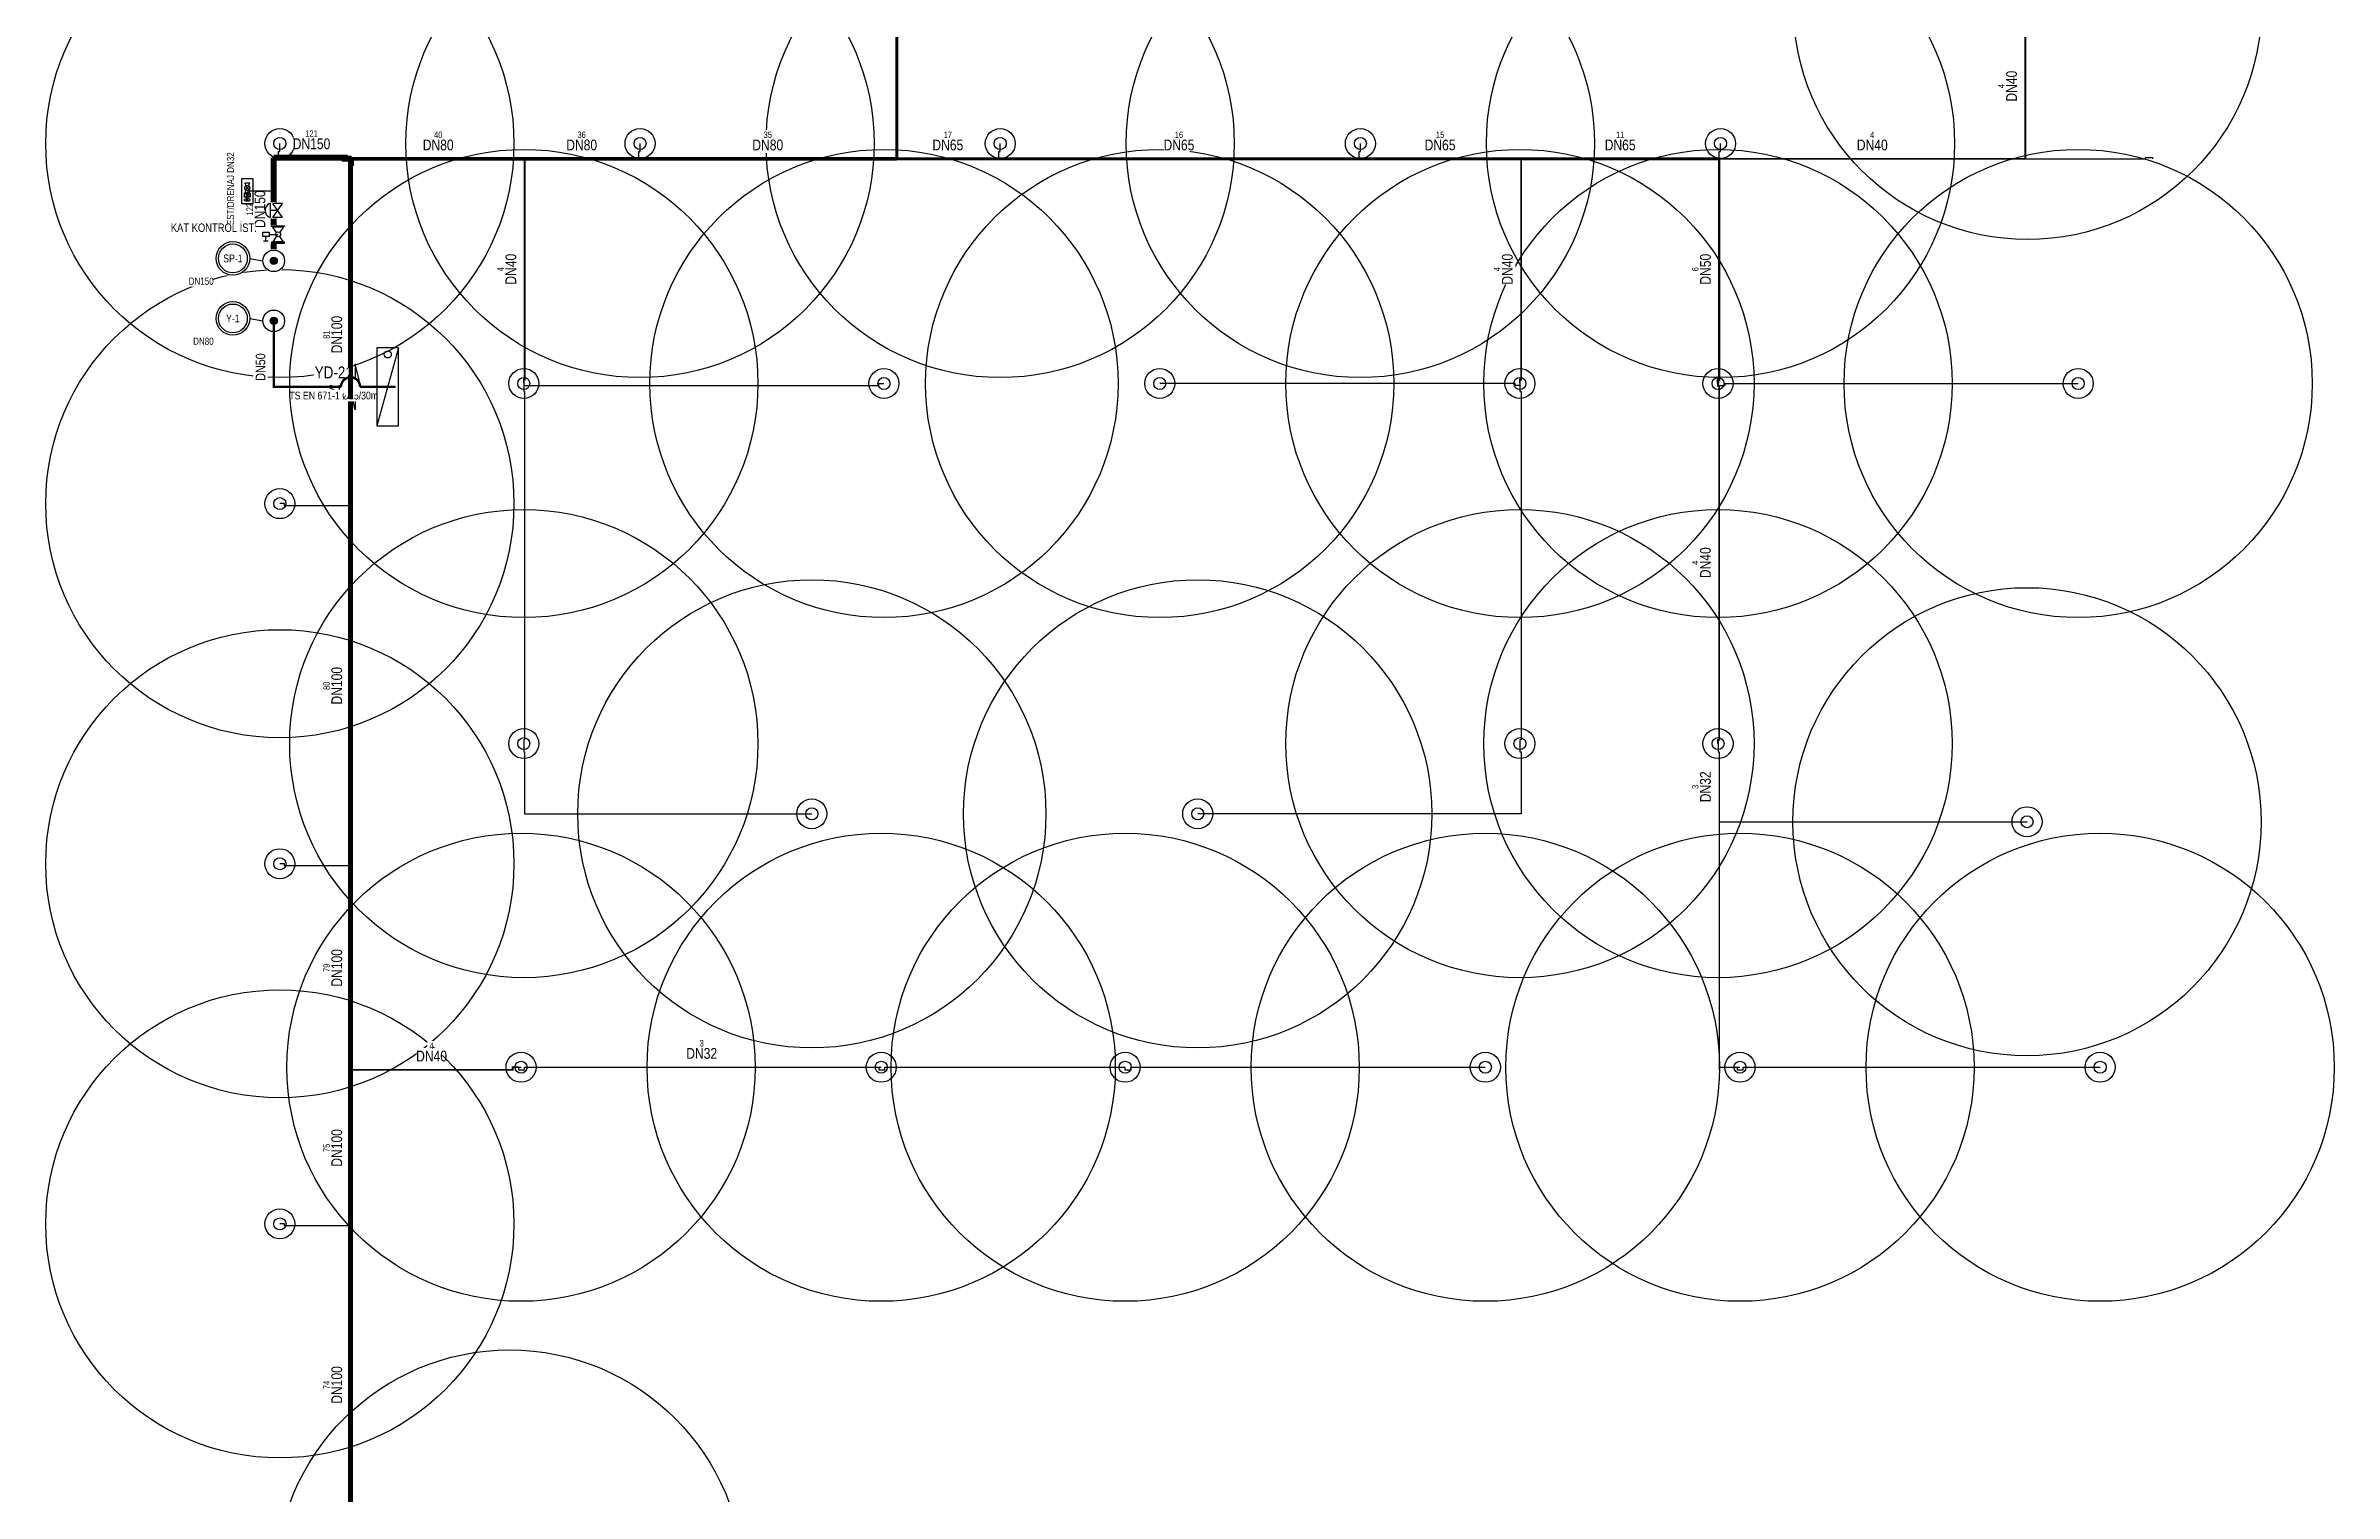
# Model space of a CAD drawing. Header units: centimetres. Extents: x 247996 to 269940, y -458027 to -450648.
# Drawn here: x 254543 to 256449, y -453262 to -452056 of the extents above; entities that cross this region are included whole.
import ezdxf
from ezdxf.enums import TextEntityAlignment as Align

# ---------------------------------------------------------------- set-up
doc = ezdxf.new("R2010")
doc.units = ezdxf.units.CM
for name, color, linetype in [('MTY-SPRINKLER', 15, 'Continuous'), ('MTY-SPRINKLER-BORU', 140, 'Continuous'), ('MTY-SPRINKLER-CAP', 141, 'Continuous'), ('MTY-SPRINKLER-KORUMA', 8, 'Continuous'), ('MTY-YANGIN-DOLAP', 1, 'Continuous'), ('MTY-YANGIN-DOLAP-BORU', 1, 'Continuous'), ('MTY-YANGIN-KOLON', 6, 'Continuous'), ('MTY-YANGIN-VANA', 1, 'Continuous')]:
    doc.layers.add(name, color=color, linetype=linetype)
doc.styles.add('ROTAS', font='arial.ttf')

# ---------------------------------------------------------------- blocks, each defined once
blk = doc.blocks.new('ASL-SPR-PE')
for radius in [12.5, 5]:
    blk.add_circle((0, 0), radius)
blk = doc.blocks.new('Y-KOLON')
blk.add_hatch(color=7).paths.add_polyline_path([(3, 0), (2.8, 1.1), (2.1, 2.1), (1.1, 2.8), (0, 3), (-1.1, 2.8), (-2.1, 2.1), (-2.8, 1.1), (-3, 0), (-2.8, -1.1), (-2.1, -2.1), (-1.1, -2.8), (0, -3), (1.1, -2.8), (2.1, -2.1), (2.8, -1.1)])
for radius in [9, 3]:
    blk.add_circle((0, 0), radius)
blk = doc.blocks.new('ASL-YD-PLAN')
for p, q in [((0, 32.8), (-5, 22)), ((-5, 22), (5, 22)), ((5, 22), (0, 32.8)), ((0, 22), (0, 12.3)), ((-21.2, 7.3), (0, 12.3)), ((21.2, 7.3), (-21.2, 7.3)), ((0, 2.3), (21.2, 7.3)), ((0, 2.3), (0, -7.8)), ((36, -32.8), (-36, -12.8)), ((30, -22.8), (30, -22.8))]:
    blk.add_line(p, q)
for points in [[(-36, -12.8), (-36, -32.8), (36, -32.8), (36, -12.8), (-36, -12.8)], [(36, -32.8), (-36, -12.8), (-36, -32.8), (36, -32.8)]]:
    blk.add_lwpolyline(points)
blk.add_circle((30, -22.8), 3.25)
blk = doc.blocks.new('ASL-IZL-KELEBEK')
for p, q in [((-4.4, -6.8), (-17.1, 1.9)), ((-17.1, -22.4), (-17.1, 1.9)), ((-15.3, 12.6), (-15.3, 23.4)), ((-15.3, 12.6), (-15.3, 23.4)), ((-15.3, 12.6), (-15.3, 23.4)), ((-15.3, 12.6), (-15.3, 23.4)), ((-15.3, 18), (-4.7, 18)), ((-15.3, 18), (-4.7, 18)), ((-15.3, 18), (-4.7, 18)), ((-15.3, 18), (-4.7, 18)), ((0.1, 10.8), (0.1, -10.2)), ((4.6, -6.7), (17.1, 1.9)), ((17.1, -22.4), (17.1, 1.9)), ((-17.1, -22.4), (-4.4, -13.6)), ((17.1, -22.4), (4.6, -13.7))]:
    blk.add_line(p, q)
for points in [[(-18.2, 4.8), (-20, 4.8), (-20, -25.2), (-18.2, -25.2), (-18.2, 4.8)], [(4.9, 25.2), (4.9, 10.8), (-4.7, 10.8), (-4.7, 25.2), (4.9, 25.2)], [(4.9, 25.2), (4.9, 10.8), (-4.7, 10.8), (-4.7, 25.2), (4.9, 25.2)], [(4.9, 25.2), (4.9, 10.8), (-4.7, 10.8), (-4.7, 25.2), (4.9, 25.2)], [(4.9, 25.2), (4.9, 10.8), (-4.7, 10.8), (-4.7, 25.2), (4.9, 25.2)], [(18.2, 4.8), (20, 4.8), (20, -25.2), (18.2, -25.2), (18.2, 4.8)]]:
    blk.add_lwpolyline(points)
blk.add_circle((0.1, -10.2), 5.68)
blk = doc.blocks.new('ASL-FS')
for p, q in [((-16.3, 7.7), (16.2, 7.7)), ((-16.2, -20), (-16.2, 2)), ((-16.2, 2), (16.3, -20)), ((-16.2, -20), (16.3, 2)), ((0.1, -9), (0.1, 7.7)), ((16.3, -20), (16.3, 2))]:
    blk.add_line(p, q)
blk.add_lwpolyline([(16.2, 7.7), (14.8, 11.1), (12.8, 14.1), (10.1, 16.6), (7, 18.5), (3.5, 19.6), (-0.1, 20), (-3.7, 19.6), (-7.2, 18.5), (-10.3, 16.6), (-12.9, 14.1), (-15, 11.1), (-16.3, 7.7)])
blk = doc.blocks.new('ASL-TEST')
for p, q in [((-34.2, 4.8), (-31.8, 10.2)), ((-28.5, 10.2), (-26.1, 4.8)), ((-27.4, 0), (-21.1, 0)), ((-21.1, 10.2), (-6.9, -10.2)), ((-21.1, -10.2), (-6.9, 10.2)), ((-21.1, 10.2), (-6.9, -10.2)), ((-21.1, -10.2), (-6.9, 10.2)), ((-6.9, 0), (-5.6, 0)), ((-5.6, 8.4), (3.3, 4)), ((-5.6, -8.4), (-5.6, 8.4)), ((5, -6.3), (17.5, 6.3)), ((5, 6.3), (17.5, -6.3)), ((19.2, 4), (28, 8.4)), ((28, -8.4), (28, 8.4)), ((-34.2, -4.8), (-31.8, -10.2)), ((-28.5, -10.2), (-26.1, -4.8)), ((-5.6, -8.4), (3.3, -4)), ((19.2, -4), (28, -8.4))]:
    blk.add_line(p, q)
for points in [[(-44.2, -18.7), (-44.2, 18.7), (44.2, 18.7), (44.2, -18.7), (-44.2, -18.7)], [(-34.2, -4.8), (-34.2, 4.8)], [(-27.4, -2.4), (-27.4, 2.4), (-33.2, 2.4), (-33.2, -2.4), (-27.4, -2.4)], [(-31.8, 10.2), (-28.5, 10.2)], [(-26.1, -4.8), (-26.1, 4.8)], [(-21.1, -10.2), (-21.1, 10.2), (-6.9, 10.2), (-6.9, -10.2), (-21.1, -10.2)], [(-31.8, -10.2), (-28.5, -10.2)]]:
    blk.add_lwpolyline(points)
blk.add_circle((11.2, 0), 8.88)

msp = doc.modelspace()

# ---------------------------------------------------------------- linework, layer by layer
at = {"layer": 'MTY-SPRINKLER-BORU'}
for points, const_width in [([(255252, -452150), (255252, -451829)], 2.5), ([(256192, -452150), (256192, -452029), (256193.8, -452029), (256193.8, -452024), (256193.8, -452022.2)], 1.5), ([(254733, -452235), (254733, -452149)], 5), ([(254733, -452149), (254737, -452149)], 5), ([(254737, -452149), (254792, -452149), (254792, -452150), (254798, -452150)], 5), ([(254798, -452150), (254798, -452154), (254797, -452154), (254797, -452439)], 4), ([(254798, -452150), (254942, -452150)], 3), ([(254942, -452150), (255037, -452150)], 3), ([(254942, -452150), (254942, -452334), (254941.3, -452334), (254941.3, -452337.2)], 1.5), ([(255037, -452150), (255252, -452150)], 3), ([(255252, -452150), (255337, -452150)], 2.5), ([(255337, -452150), (255637, -452150)], 2.5), ([(255637, -452150), (255772, -452150)], 2.5), ([(255772, -452150), (255772, -452334), (255771, -452334), (255771, -452337.2)], 1.5), ([(255772, -452150), (255937, -452150)], 2.5), ([(255937, -452150), (255937, -452334), (255936, -452334), (255936, -452337.2)], 2), ([(255937, -452150), (256192, -452150)], 1.5), ([(255936, -452337.2), (255936, -452339), (255937, -452339)], 1.5), ([(255937, -452339), (255937, -452634), (255936, -452634), (255936, -452637.2)], 1.5), ([(254797, -452439), (254797, -452739)], 4), ([(254797, -452739), (254797, -452909)], 4), ([(254797, -452909), (254797, -453039)], 4), ([(254797, -452909), (254932, -452909), (254932, -452906.8), (254937, -452906.8)], 1.5), ([(254797, -453039), (254797, -453304), (254798, -453304), (254798, -453310), (254897, -453310)], 4)]:
    msp.add_lwpolyline(points, dxfattribs=dict(at, const_width=const_width))
for points in [[(254733, -452149), (254732, -452149)], [(254737, -452149), (254737, -452144), (254738.1, -452144), (254738.1, -452137.3)], [(255037, -452150), (255037, -452144), (255038.1, -452144), (255038.1, -452137.3)], [(255337, -452150), (255337, -452144), (255338.1, -452144), (255338.1, -452137.3)], [(255637, -452150), (255637, -452144), (255638.1, -452144), (255638.1, -452137.3)], [(255937, -452150), (255937, -452149), (255937, -452144), (255938.1, -452144), (255938.1, -452137.3)], [(256192, -452150), (256292, -452150), (256292, -452149), (256298, -452149), (256298, -452150)], [(254941.3, -452337.2), (254941.3, -452339)], [(254941.3, -452339), (255237, -452339), (255237, -452337.2), (255241.3, -452337.2)], [(254941.3, -452339), (254941.3, -452344), (254942, -452344), (254942, -452634), (254941.3, -452634), (254941.3, -452637.2), (254941.3, -452644), (254942, -452644), (254942, -452695.7), (255181.2, -452695.7)], [(255771, -452339), (255767, -452339), (255767, -452337.2), (255471, -452337.2)], [(255771, -452339), (255771, -452344), (255772, -452344), (255772, -452634), (255771, -452634), (255771, -452637.2), (255771, -452644), (255772, -452644), (255772, -452695.7), (255502.6, -452695.7)], [(255771, -452337.2), (255771, -452339)], [(255937, -452339), (255942, -452339), (255942, -452337.2), (256236, -452337.2)], [(254797, -452439), (254742, -452439), (254742, -452437.3), (254738.1, -452437.3)], [(255936, -452637.2), (255936, -452644), (255937, -452644), (255937, -452702.3)], [(255937, -452702.3), (255937, -452704), (255937, -452906.8)], [(255937, -452702.3), (256193.5, -452702.3)], [(254797, -452739), (254742, -452739), (254742, -452737.3), (254738.1, -452737.3)], [(254937, -452906.8), (254937, -452909), (254942, -452909), (254942, -452906.8), (255237, -452906.8)], [(254937, -452906.8), (254939, -452906.8)], [(255237, -452906.8), (255237, -452909), (255242, -452909), (255242, -452906.8), (255442, -452906.8)], [(255237, -452906.8), (255239, -452906.8)], [(255442, -452906.8), (255442, -452909), (255447, -452909), (255447, -452906.8), (255742.2, -452906.8)], [(255442, -452906.8), (255442.2, -452906.8)], [(255937, -452906.8), (255937, -452909)], [(255937, -452906.8), (255952, -452906.8)], [(255952, -452906.8), (255952, -452909), (255957, -452909), (255957, -452906.8), (256254.3, -452906.8)], [(255952, -452906.8), (255954.3, -452906.8)], [(254797, -453039), (254742, -453039), (254742, -453037.3), (254738.1, -453037.3)]]:
    msp.add_lwpolyline(points, dxfattribs=at)
at = {"layer": 'MTY-SPRINKLER-KORUMA'}
for centre in [(256193.8, -452022.2), (254738.1, -452137.3), (255038.1, -452137.3), (255338.1, -452137.3), (255638.1, -452137.3), (255938.1, -452137.3), (254941.3, -452337.2), (255241.3, -452337.2), (255471, -452337.2), (255771, -452337.2), (255936, -452337.2), (256236, -452337.2), (254738.1, -452437.3), (254941.3, -452637.2), (255771, -452637.2), (255936, -452637.2), (255181.2, -452695.7), (255502.6, -452695.7), (256193.4, -452702.3), (254738.1, -452737.3), (254939, -452906.8), (255239, -452906.8), (255442.2, -452906.8), (255742.2, -452906.8), (255954.3, -452906.8), (256254.3, -452906.8), (254738.1, -453037.3), (254929.5, -453337.3)]:
    msp.add_circle(centre, 195, dxfattribs=at)

# ---------------------------------------------------------------- block references
at = {"layer": 'MTY-SPRINKLER'}
for p in [(254738.1, -452137.3), (255038.1, -452137.3), (255338.1, -452137.3), (255638.1, -452137.3), (255938.1, -452137.3), (254941.3, -452337.2), (255241.3, -452337.2), (255471, -452337.2), (255771, -452337.2), (255936, -452337.2), (256236, -452337.2), (254738.1, -452437.3), (254941.3, -452637.2), (255771, -452637.2), (255936, -452637.2), (255181.2, -452695.7), (255502.6, -452695.7), (256193.4, -452702.3), (254738.1, -452737.3), (254939, -452906.8), (255239, -452906.8), (255442.2, -452906.8), (255742.2, -452906.8), (255954.3, -452906.8), (256254.3, -452906.8), (254738.1, -453037.3)]:
    msp.add_blockref('ASL-SPR-PE', p, dxfattribs=at)

# ---------------------------------------------------------------- next in the draw order: wipeouts: each hides what was drawn before it
for points in [[(256187.2, -452102), (256187.2, -452080.6), (256173.8, -452080.6), (256173.8, -452102)], [(254749.7, -452144.2), (254775.7, -452144.2), (254775.7, -452130.8), (254749.7, -452130.8)], [(254857.5, -452145.2), (254878.9, -452145.2), (254878.9, -452131.8), (254857.5, -452131.8)], [(254977, -452145.2), (254998.4, -452145.2), (254998.4, -452131.8), (254977, -452131.8)], [(255132, -452145.2), (255153.4, -452145.2), (255153.4, -452131.8), (255132, -452131.8)], [(255282, -452145.2), (255303.4, -452145.2), (255303.4, -452131.8), (255282, -452131.8)], [(255474.5, -452145.2), (255495.9, -452145.2), (255495.9, -452131.8), (255474.5, -452131.8)], [(255692, -452145.2), (255713.4, -452145.2), (255713.4, -452131.8), (255692, -452131.8)], [(255842, -452145.2), (255863.4, -452145.2), (255863.4, -452131.8), (255842, -452131.8)], [(256052, -452145.2), (256073.4, -452145.2), (256073.4, -452131.8), (256052, -452131.8)], [(254728.2, -452206.8), (254728.2, -452180.8), (254714.8, -452180.8), (254714.8, -452206.8)], [(254743, -452235), (254742.2, -452231.2), (254740.1, -452227.9), (254736.8, -452225.8), (254733, -452225), (254729.2, -452225.8), (254725.9, -452227.9), (254723.8, -452231.2), (254723, -452235), (254723.8, -452238.8), (254725.9, -452242.1), (254729.2, -452244.2), (254733, -452245), (254736.8, -452244.2), (254740.1, -452242.1), (254742.2, -452238.8)], [(254937.2, -452254.5), (254937.2, -452233.1), (254923.8, -452233.1), (254923.8, -452254.5)], [(255767.2, -452254.5), (255767.2, -452233.1), (255753.8, -452233.1), (255753.8, -452254.5)], [(255932.2, -452254.5), (255932.2, -452233.1), (255918.8, -452233.1), (255918.8, -452254.5)], [(254743, -452285), (254742.2, -452281.2), (254740.1, -452277.9), (254736.8, -452275.8), (254733, -452275), (254729.2, -452275.8), (254725.9, -452277.9), (254723.8, -452281.2), (254723, -452285), (254723.8, -452288.8), (254725.9, -452292.1), (254729.2, -452294.2), (254733, -452295), (254736.8, -452294.2), (254740.1, -452292.1), (254742.2, -452288.8)], [(254792.2, -452311.3), (254792.2, -452285.3), (254778.8, -452285.3), (254778.8, -452311.3)], [(255932.2, -452499), (255932.2, -452477.6), (255918.8, -452477.6), (255918.8, -452499)], [(254792.2, -452603.8), (254792.2, -452577.8), (254778.8, -452577.8), (254778.8, -452603.8)], [(255932.2, -452685.7), (255932.2, -452664.2), (255918.8, -452664.2), (255918.8, -452685.7)], [(254792.2, -452838.8), (254792.2, -452812.8), (254778.8, -452812.8), (254778.8, -452838.8)], [(254852, -452904.2), (254873.4, -452904.2), (254873.4, -452890.8), (254852, -452890.8)], [(255077, -452902.1), (255098.4, -452902.1), (255098.4, -452888.6), (255077, -452888.6)], [(254792.2, -452988.8), (254792.2, -452962.8), (254778.8, -452962.8), (254778.8, -452988.8)], [(254792.2, -453186.3), (254792.2, -453160.3), (254778.8, -453160.3), (254778.8, -453186.3)]]:
    msp.add_wipeout(points)

# ---------------------------------------------------------------- next in the draw order: block references
at = {"layer": 'MTY-YANGIN-KOLON'}
for p in [(254733, -452235), (254733, -452285)]:
    msp.add_blockref('Y-KOLON', p, dxfattribs=at)

# ---------------------------------------------------------------- next in the draw order: texts
at = {"layer": 'MTY-SPRINKLER-CAP', "style": 'ROTAS', "width": 0.8}
for s, p in [('DN40', (256180.5, -452089.5)), ('DN150', (254721.5, -452192)), ('DN40', (254930.5, -452242)), ('DN40', (255760.5, -452242)), ('DN50', (255925.5, -452242)), ('DN100', (254785.5, -452296.5)), ('DN40', (255925.5, -452486.5)), ('DN100', (254785.5, -452589)), ('DN32', (255925.5, -452673.2)), ('DN100', (254785.5, -452824)), ('DN100', (254785.5, -452974)), ('DN100', (254785.5, -453171.5))]:
    msp.add_text(s, height=9, rotation=90, dxfattribs=at).set_placement(p, align=Align.MIDDLE_CENTER)
for s, p in [('DN150', (254764.5, -452137.5)), ('DN80', (254870, -452138.5)), ('DN80', (254989.5, -452138.5)), ('DN80', (255144.5, -452138.5)), ('DN65', (255294.5, -452138.5)), ('DN65', (255487, -452138.5)), ('DN65', (255704.5, -452138.5)), ('DN65', (255854.5, -452138.5)), ('DN40', (256064.5, -452138.5)), ('DN40', (254864.5, -452897.5)), ('DN32', (255089.5, -452895.3))]:
    msp.add_text(s, height=9, dxfattribs=at).set_placement(p, align=Align.MIDDLE_CENTER)

# ---------------------------------------------------------------- next in the draw order: wipeouts: each hides what was drawn before it
for points in [[(254714, -452233), (254712.9, -452227.3), (254709.6, -452222.4), (254704.7, -452219.1), (254699, -452218), (254693.3, -452219.1), (254688.4, -452222.4), (254685.1, -452227.3), (254684, -452233), (254685.1, -452238.7), (254688.4, -452243.6), (254693.3, -452246.9), (254699, -452248), (254704.7, -452246.9), (254709.6, -452243.6), (254712.9, -452238.7)], [(254714, -452283), (254712.9, -452277.3), (254709.6, -452272.4), (254704.7, -452269.1), (254699, -452268), (254693.3, -452269.1), (254688.4, -452272.4), (254685.1, -452277.3), (254684, -452283), (254685.1, -452288.7), (254688.4, -452293.6), (254693.3, -452296.9), (254699, -452298), (254704.7, -452296.9), (254709.6, -452293.6), (254712.9, -452288.7)]]:
    msp.add_wipeout(points)

# ---------------------------------------------------------------- next in the draw order: linework, layer by layer
at = {"layer": 'MTY-YANGIN-KOLON'}
for p, q in [((254713, -452233), (254724, -452235)), ((254713, -452283), (254724, -452285))]:
    msp.add_line(p, q, dxfattribs=at)
for centre, radius in [((254699, -452233), 14), ((254699, -452233), 12), ((254699, -452283), 14), ((254699, -452283), 12)]:
    msp.add_circle(centre, radius, dxfattribs=at)

# ---------------------------------------------------------------- next in the draw order: texts
at = {"layer": 'MTY-YANGIN-KOLON', "style": 'ROTAS', "width": 0.8}
for s, p in [('SP-1', (254699, -452233)), ('Y-1', (254699, -452283))]:
    msp.add_text(s, height=6.5, dxfattribs=at).set_placement(p, align=Align.MIDDLE_CENTER)

# ---------------------------------------------------------------- next in the draw order: wipeouts: each hides what was drawn before it
for points in [[(256176, -452093), (256176, -452088.2), (256167.9, -452088.2), (256167.9, -452093)], [(254758.3, -452133), (254768.5, -452133), (254768.5, -452124.9), (254758.3, -452124.9)], [(254865.2, -452134), (254872.7, -452134), (254872.7, -452125.9), (254865.2, -452125.9)], [(254984.7, -452134), (254992.2, -452134), (254992.2, -452125.9), (254984.7, -452125.9)], [(255139.7, -452134), (255147.2, -452134), (255147.2, -452125.9), (255139.7, -452125.9)], [(255289.7, -452134), (255297.2, -452134), (255297.2, -452125.9), (255289.7, -452125.9)], [(255482.2, -452134), (255489.7, -452134), (255489.7, -452125.9), (255482.2, -452125.9)], [(255699.7, -452134), (255707.2, -452134), (255707.2, -452125.9), (255699.7, -452125.9)], [(255849.7, -452134), (255857.2, -452134), (255857.2, -452125.9), (255849.7, -452125.9)], [(256061, -452134), (256065.8, -452134), (256065.8, -452125.9), (256061, -452125.9)], [(254717, -452198.2), (254717, -452188), (254708.9, -452188), (254708.9, -452198.2)], [(254926, -452245.5), (254926, -452240.7), (254917.9, -452240.7), (254917.9, -452245.5)], [(255756, -452245.5), (255756, -452240.7), (255747.9, -452240.7), (255747.9, -452245.5)], [(255921, -452245.5), (255921, -452240.7), (255912.9, -452240.7), (255912.9, -452245.5)], [(254781, -452301.3), (254781, -452293.8), (254772.9, -452293.8), (254772.9, -452301.3)], [(255921, -452490), (255921, -452485.2), (255912.9, -452485.2), (255912.9, -452490)], [(254781, -452593.8), (254781, -452586.3), (254772.9, -452586.3), (254772.9, -452593.8)], [(255921, -452676.6), (255921, -452671.8), (255912.9, -452671.8), (255912.9, -452676.6)], [(254781, -452828.8), (254781, -452821.3), (254772.9, -452821.3), (254772.9, -452828.8)], [(254861, -452893), (254865.8, -452893), (254865.8, -452884.9), (254861, -452884.9)], [(255086, -452890.8), (255090.8, -452890.8), (255090.8, -452882.7), (255086, -452882.7)], [(254781, -452978.8), (254781, -452971.3), (254772.9, -452971.3), (254772.9, -452978.8)], [(254781, -453176.3), (254781, -453168.8), (254772.9, -453168.8), (254772.9, -453176.3)]]:
    msp.add_wipeout(points)

# ---------------------------------------------------------------- next in the draw order: linework, layer by layer
at = {"layer": 'MTY-YANGIN-DOLAP-BORU', "const_width": 2}
msp.add_lwpolyline([(254733, -452285), (254733, -452340), (254834.5, -452340)], dxfattribs=at)

# ---------------------------------------------------------------- next in the draw order: block references
at = {"layer": 'MTY-YANGIN-DOLAP', "xscale": 0.9, "yscale": 0.9, "rotation": 90}
msp.add_blockref('ASL-YD-PLAN', (254807.5, -452340), dxfattribs=at)
at = {"layer": 'MTY-YANGIN-VANA', "xscale": 0.24, "yscale": 0.24, "rotation": 90}
msp.add_blockref('ASL-TEST', (254711, -452177), dxfattribs=at)

# ---------------------------------------------------------------- next in the draw order: texts
at = {"layer": 'MTY-SPRINKLER-CAP', "style": 'ROTAS', "width": 0.8}
for s, p in [('4', (256172, -452089.5)), ('122', (254713, -452192)), ('4', (254922, -452242)), ('4', (255752, -452242)), ('6', (255917, -452242)), ('81', (254777, -452296.5)), ('4', (255917, -452486.5)), ('80', (254777, -452589)), ('3', (255917, -452673.2)), ('79', (254777, -452824)), ('75', (254777, -452974)), ('74', (254777, -453171.5))]:
    msp.add_text(s, height=5.4, rotation=90, dxfattribs=at).set_placement(p, align=Align.MIDDLE_CENTER)
for s, p in [('121', (254764.5, -452129)), ('40', (254870, -452130)), ('36', (254989.5, -452130)), ('35', (255144.5, -452130)), ('17', (255294.5, -452130)), ('16', (255487, -452130)), ('15', (255704.5, -452130)), ('11', (255854.5, -452130)), ('4', (256064.5, -452130)), ('4', (254864.5, -452889)), ('3', (255089.5, -452886.8))]:
    msp.add_text(s, height=5.4, dxfattribs=at).set_placement(p, align=Align.MIDDLE_CENTER)

# ---------------------------------------------------------------- next in the draw order: wipeouts: each hides what was drawn before it
for points in [[(254664.5, -452256.5), (254681.8, -452256.5), (254681.8, -452247.5), (254664.5, -452247.5)], [(254667.5, -452306.5), (254681.8, -452306.5), (254681.8, -452297.5), (254667.5, -452297.5)]]:
    msp.add_wipeout(points)

# ---------------------------------------------------------------- next in the draw order: texts
at = {"layer": 'MTY-YANGIN-KOLON', "style": 'ROTAS', "width": 0.8}
for s, p in [('DN150', (254683, -452249)), ('DN80', (254683, -452299))]:
    msp.add_text(s, height=6, dxfattribs=at).set_placement(p, align=Align.TOP_RIGHT)

# ---------------------------------------------------------------- next in the draw order: wipeouts: each hides what was drawn before it
for points in [[(254741, -452213), (254740.4, -452209.9), (254738.7, -452207.3), (254736.1, -452205.6), (254733, -452205), (254729.9, -452205.6), (254727.3, -452207.3), (254725.6, -452209.9), (254725, -452213), (254725.6, -452216.1), (254727.3, -452218.7), (254729.9, -452220.4), (254733, -452221), (254736.1, -452220.4), (254738.7, -452218.7), (254740.4, -452216.1)], [(254728, -452334.6), (254728, -452315.6), (254716, -452315.6), (254716, -452334.6)], [(254766.6, -452338.5), (254795.4, -452338.5), (254795.4, -452323.5), (254766.6, -452323.5)]]:
    msp.add_wipeout(points)

# ---------------------------------------------------------------- next in the draw order: block references
at = {"layer": 'MTY-YANGIN-VANA', "xscale": 0.36, "yscale": 0.36, "rotation": 90}
msp.add_blockref('ASL-IZL-KELEBEK', (254733, -452213), dxfattribs=at)

# ---------------------------------------------------------------- next in the draw order: texts
at = {"layer": 'MTY-YANGIN-DOLAP', "style": 'ROTAS', "width": 0.8}
msp.add_text('DN50', height=8, rotation=90, dxfattribs=at).set_placement((254722, -452323.5), align=Align.MIDDLE_CENTER)
msp.add_text('YD-21', height=10, dxfattribs=at).set_placement((254783, -452336), align=Align.BOTTOM_CENTER)

# ---------------------------------------------------------------- next in the draw order: wipeouts: each hides what was drawn before it
for points in [[(254740, -452193), (254739.5, -452190.3), (254737.9, -452188.1), (254735.7, -452186.5), (254733, -452186), (254730.3, -452186.5), (254728.1, -452188.1), (254726.5, -452190.3), (254726, -452193), (254726.5, -452195.7), (254728.1, -452197.9), (254730.3, -452199.5), (254733, -452200), (254735.7, -452199.5), (254737.9, -452197.9), (254739.5, -452195.7)], [(254749.8, -452352.1), (254813.6, -452352.1), (254813.6, -452342.4), (254749.8, -452342.4)]]:
    msp.add_wipeout(points)

# ---------------------------------------------------------------- next in the draw order: linework, layer by layer
at = {"layer": 'MTY-SPRINKLER-BORU'}
msp.add_lwpolyline([(254733, -452177), (254711, -452177)], dxfattribs=at)

# ---------------------------------------------------------------- next in the draw order: block references
at = {"layer": 'MTY-YANGIN-VANA', "xscale": 0.36, "yscale": 0.36, "rotation": 90}
msp.add_blockref('ASL-FS', (254733, -452193), dxfattribs=at)

# ---------------------------------------------------------------- next in the draw order: texts
at = {"layer": 'MTY-YANGIN-DOLAP', "style": 'ROTAS', "width": 0.8}
msp.add_text('TS EN 671-1 Ø25/30m', height=6.5, dxfattribs=at).set_placement((254783, -452344), align=Align.TOP_CENTER)

# ---------------------------------------------------------------- next in the draw order: wipeouts: each hides what was drawn before it
for points in [[(254701.5, -452203.2), (254701.5, -452153.2), (254692.5, -452153.2), (254692.5, -452203.2)], [(254805, -452340), (254804.4, -452336.9), (254802.7, -452334.3), (254800.1, -452332.6), (254797, -452332), (254793.9, -452332.6), (254791.3, -452334.3), (254789.6, -452336.9), (254789, -452340), (254789.6, -452343.1), (254791.3, -452345.7), (254793.9, -452347.4), (254797, -452348), (254800.1, -452347.4), (254802.7, -452345.7), (254804.4, -452343.1)]]:
    msp.add_wipeout(points)

# ---------------------------------------------------------------- next in the draw order: linework, layer by layer
at = {"layer": 'MTY-SPRINKLER-BORU', "const_width": 4}
msp.add_lwpolyline([(254797, -452330), (254797, -452350)], dxfattribs=at)
at = {"layer": 'MTY-YANGIN-DOLAP-BORU', "const_width": 2}
msp.add_lwpolyline([(254789, -452340), (254789.3, -452337.9), (254790.1, -452336), (254791.3, -452334.3), (254793, -452333.1), (254794.9, -452332.3), (254797, -452332), (254799.1, -452332.3), (254801, -452333.1), (254802.7, -452334.3), (254803.9, -452336), (254804.7, -452337.9), (254805, -452340)], dxfattribs=at)

# ---------------------------------------------------------------- next in the draw order: texts
at = {"layer": 'MTY-YANGIN-VANA', "style": 'ROTAS', "width": 0.8}
msp.add_text('TEST/DRENAJ DN32', height=6, rotation=90, dxfattribs=at).set_placement((254697, -452177), align=Align.MIDDLE_CENTER)

# ---------------------------------------------------------------- next in the draw order: wipeouts: each hides what was drawn before it
msp.add_wipeout([(254659.2, -452214.8), (254717.6, -452214.8), (254717.6, -452204.2), (254659.2, -452204.2)])

# ---------------------------------------------------------------- next in the draw order: texts
msp.add_text('KAT KONTROL İST.', height=7, dxfattribs=at).set_placement((254719, -452213), align=Align.BOTTOM_RIGHT)

doc.saveas('drawing.dxf')
